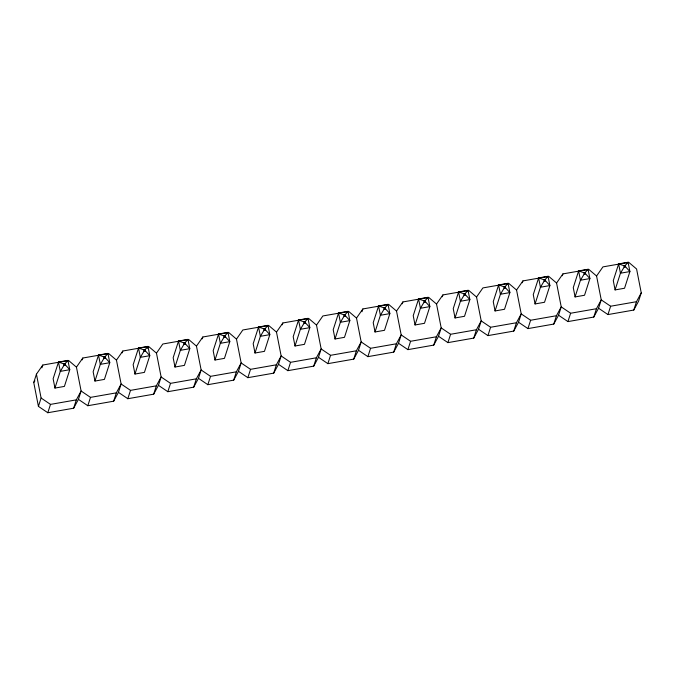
<?xml version="1.0" encoding="UTF-8"?>
<svg xmlns="http://www.w3.org/2000/svg" width="675" height="675" viewBox="0 0 675 675"><rect width="100%" height="100%" fill="white"/><g stroke="black" fill="none" stroke-linecap="round" stroke-linejoin="round"><path stroke-width="1.01" d="M33.75 382.514L36.433 374.169L42.795 365.04L68.622 360.509L76.444 367.158L81.11 391.011L78.427 399.364L73.642 408.215L47.807 412.737L38.416 406.375L33.75 382.514L34.906 380.852M41.901 367.824L42.795 365.04M38.416 406.375L41.099 398.022L36.433 374.169M54.953 388.066L60.311 371.368L64.015 365.251L63.737 363.825L58.497 362.07L53.131 378.768L54.953 388.066L64.403 386.412L69.761 369.714L67.947 360.416L58.497 362.07L60.311 371.368L69.761 369.714L65.467 364.998L65.188 363.572L67.947 360.416M47.807 412.737L50.49 404.392L76.326 399.862L81.11 391.011L90.501 397.381L116.336 392.85L121.12 383.999L116.454 360.146L108.633 353.506L82.797 358.028L76.444 367.158M82.207 359.885L82.797 358.028M73.642 408.215L76.326 399.862M94.964 381.054L100.322 364.357L104.026 358.239L103.747 356.813L98.508 355.058L93.142 371.756L94.964 381.054L104.414 379.401L109.772 362.703L107.958 353.405L98.508 355.058L100.322 364.357L109.772 362.703L105.477 357.986L105.199 356.56L107.958 353.405M78.427 399.364L87.817 405.726L90.501 397.381M122.217 352.873L122.808 351.017L148.643 346.494L156.465 353.135L161.131 376.988L158.448 385.341L153.664 394.192L127.828 398.714L118.437 392.352L121.12 383.999L130.511 390.369L156.338 385.838L161.131 376.988L170.522 383.358L196.349 378.827L201.142 369.976L196.467 346.123L188.654 339.483L162.818 344.005L156.465 353.135M87.817 405.726L113.653 401.203L116.336 392.85M134.975 374.043L140.332 357.345L144.037 351.228L143.758 349.802L138.518 348.047L133.152 364.745L134.975 374.043L144.425 372.389L149.782 355.691L147.968 346.393L138.518 348.047L140.332 357.345L149.782 355.691L145.488 350.975L145.209 349.549L147.968 346.393L147.336 348.359M127.828 398.714L130.511 390.369M153.664 394.192L156.338 385.838M174.985 367.031L180.343 350.333L184.047 344.216L183.769 342.799L178.529 341.044L173.163 357.733L174.985 367.031L184.435 365.377L189.793 348.68L187.979 339.382L178.529 341.044L180.343 350.333L189.793 348.68L185.498 343.963L185.22 342.537L187.979 339.382M158.448 385.341L167.839 391.702L170.522 383.358M202.238 338.85L202.829 336.994L228.665 332.471L236.478 339.112L241.152 362.964L238.469 371.317L233.685 380.168L207.849 384.691L198.458 378.329L201.142 369.976L210.532 376.346L236.36 371.815L241.152 362.964L250.543 369.335L276.37 364.804L281.154 355.961L276.488 332.1L268.675 325.46L242.84 329.982L236.478 339.112M167.839 391.702L193.674 387.18L196.349 378.827M214.996 360.02L220.354 343.322L224.058 337.213L223.779 335.787L218.54 334.032L213.173 350.722L214.996 360.02L224.446 358.366L229.804 341.668L227.99 332.37L218.54 334.032L220.354 343.322L229.804 341.668L225.509 336.952L225.231 335.526L227.99 332.37M207.849 384.691L210.532 376.346M233.685 380.168L236.36 371.815M255.007 353.008L260.364 336.31L264.068 330.202L263.79 328.776L258.542 327.021L253.184 343.718L255.007 353.008L264.457 351.354L269.814 334.657L268 325.358L258.542 327.021L260.364 336.31L269.814 334.657L265.52 329.94L265.241 328.523L268 325.358M238.469 371.317L247.86 377.679L250.543 369.335M282.26 324.827L282.85 322.971L308.686 318.448L316.499 325.088L321.165 348.95L318.49 357.294L313.706 366.145L287.871 370.668L278.48 364.306L281.154 355.961L290.554 362.323L316.381 357.792L321.165 348.95L330.556 355.312L356.392 350.789L361.176 341.938L356.51 318.077L348.697 311.437L322.861 315.959L316.499 325.088M247.86 377.679L273.696 373.157L276.37 364.804M295.017 345.997L300.375 329.299L304.079 323.19L303.801 321.764L298.552 320.009L293.195 336.707L295.017 345.997L304.467 344.343L309.825 327.645L308.011 318.347L298.552 320.009L300.375 329.299L309.825 327.645L305.53 322.937L305.252 321.511L308.011 318.347M287.871 370.668L290.554 362.323M313.706 366.145L316.381 357.792M335.028 338.985L340.386 322.287L344.09 316.178L343.811 314.752L338.563 312.998L333.205 329.695L335.028 338.985L344.478 337.331L349.836 320.633L348.022 311.344L338.563 312.998L340.386 322.287L349.836 320.633L345.541 315.925L345.262 314.499L348.022 311.344M318.49 357.294L327.881 363.656L330.556 355.312M361.977 311.732L362.872 308.948L388.707 304.425L396.52 311.065L401.186 334.927L398.512 343.271L393.719 352.122L367.892 356.653L358.501 350.283L361.176 341.938L370.567 348.3L396.402 343.777L401.186 334.927L410.577 341.288L436.413 336.766L441.197 327.915L436.531 304.054L428.718 297.413L402.882 301.944L396.52 311.065M327.881 363.656L353.717 359.134L356.392 350.789M375.03 331.973L380.396 315.276L384.1 309.167L383.822 307.741L378.574 305.986L373.216 322.684L375.03 331.973L384.488 330.32L389.846 313.622L388.024 304.332L378.574 305.986L380.396 315.276L389.846 313.622L385.552 308.914L385.273 307.488L388.024 304.332M367.892 356.653L370.567 348.3M402.283 303.792L402.882 301.944M393.719 352.122L396.402 343.777M415.041 324.962L420.407 308.273L424.111 302.155L423.832 300.729L418.584 298.974L413.227 315.672L415.041 324.962L424.499 323.308L429.857 306.61L428.034 297.321L418.584 298.974L420.407 308.273L429.857 306.61L425.562 301.902L425.284 300.476L428.034 297.321M398.512 343.271L407.902 349.642L410.577 341.288M442.294 296.781L442.893 294.933L468.728 290.402L476.542 297.042L481.208 320.903L478.533 329.248L473.74 338.099L447.913 342.63L438.522 336.26L441.197 327.915L450.588 334.277L476.423 329.754L481.208 320.903L490.598 327.265L516.434 322.743L521.218 313.892L516.552 290.031L508.739 283.39L482.903 287.921L476.542 297.042M407.902 349.642L433.73 345.111L436.413 336.766M455.051 317.95L460.417 301.261L464.122 295.144L463.843 293.718L458.595 291.963L453.237 308.661L455.051 317.95L464.51 316.297L469.868 299.599L468.045 290.309L458.595 291.963L460.417 301.261L469.868 299.599L465.573 294.891L465.294 293.465L468.045 290.309M447.913 342.63L450.588 334.277M473.74 338.099L476.423 329.754M495.062 310.947L500.428 294.249L504.132 288.132L503.854 286.706L498.606 284.951L493.248 301.649L495.062 310.947L504.512 309.285L509.878 292.587L508.056 283.298L498.606 284.951L500.428 294.249L509.878 292.587L505.583 287.879L505.305 286.453L508.056 283.298M478.533 329.248L487.924 335.618L490.598 327.265M522.315 282.766L522.914 280.91L548.75 276.379L556.563 283.019L561.229 306.88L558.546 315.225L553.762 324.076L527.934 328.607L518.535 322.237L521.218 313.892L530.609 320.254L556.445 315.731L561.229 306.88L570.62 313.242L596.455 308.72L601.239 299.869L596.573 276.007L588.76 269.367L562.925 273.898L556.563 283.019M487.924 335.618L513.751 331.087L516.434 322.743M535.072 303.936L540.439 287.238L544.143 281.121L543.864 279.695L538.616 277.94L533.258 294.637L535.072 303.936L544.523 302.273L549.889 285.576L548.066 276.286L538.616 277.94L540.439 287.238L549.889 285.576L545.594 280.868L545.316 279.442L548.066 276.286M527.934 328.607L530.609 320.254M562.326 275.754L562.925 273.898M553.762 324.076L556.445 315.731M575.083 296.924L580.449 280.226L584.153 274.109L583.875 272.683L578.627 270.928L573.269 287.626L575.083 296.924L584.533 295.262L589.899 278.573L588.077 269.274L578.627 270.928L580.449 280.226L589.899 278.573L585.605 273.856L585.326 272.43L588.077 269.274M558.546 315.225L567.937 321.595L570.62 313.242M567.937 321.595L593.772 317.064L596.455 308.72M593.772 317.064L598.556 308.213L601.239 299.869L610.63 306.231L636.466 301.708L641.25 292.857L636.584 268.996L628.771 262.356L602.935 266.887L596.573 276.007M615.094 289.913L620.452 273.215L624.164 267.098L623.886 265.672L618.638 263.917L613.28 280.614L615.094 289.913L624.544 288.25L629.91 271.561L628.087 262.263L618.638 263.917L620.452 273.215L629.91 271.561L625.607 266.844L625.328 265.418L628.087 262.263M598.556 308.213L607.947 314.584L610.63 306.231M607.947 314.584L633.783 310.053L636.466 301.708M641.25 292.857L638.567 301.202L633.783 310.053M113.653 401.203L118.437 392.352M193.674 387.18L198.458 378.329M273.696 373.157L278.48 364.306M353.717 359.134L358.501 350.283M433.73 345.111L438.522 336.26M513.751 331.087L518.535 322.237M116.454 360.146L122.808 351.017M196.467 346.123L202.829 336.994M276.488 332.1L282.85 322.971M356.51 318.077L362.872 308.948M436.531 304.054L442.893 294.933M516.552 290.031L522.914 280.91M63.737 363.825L65.188 363.572M103.747 356.813L105.199 356.56M143.758 349.802L145.209 349.549M183.769 342.799L185.22 342.537M223.779 335.787L225.231 335.526M263.79 328.776L265.241 328.523M303.801 321.764L305.252 321.511M343.811 314.752L345.262 314.499M383.822 307.741L385.273 307.488M423.832 300.729L425.284 300.476M463.843 293.718L465.294 293.465M503.854 286.706L505.305 286.453M543.864 279.695L545.316 279.442M583.875 272.683L585.326 272.43M623.886 265.672L625.328 265.418M64.015 365.251L65.467 364.998M104.026 358.239L105.477 357.986M144.037 351.228L145.488 350.975M184.047 344.216L185.498 343.963M224.058 337.213L225.509 336.952M264.068 330.202L265.52 329.94M304.079 323.19L305.53 322.937M344.09 316.178L345.541 315.925M384.1 309.167L385.552 308.914M424.111 302.155L425.562 301.902M464.122 295.144L465.573 294.891M504.132 288.132L505.583 287.879M544.143 281.121L545.594 280.868M584.153 274.109L585.605 273.856M624.164 267.098L625.607 266.844M41.099 398.022L50.49 404.392"/></g></svg>
